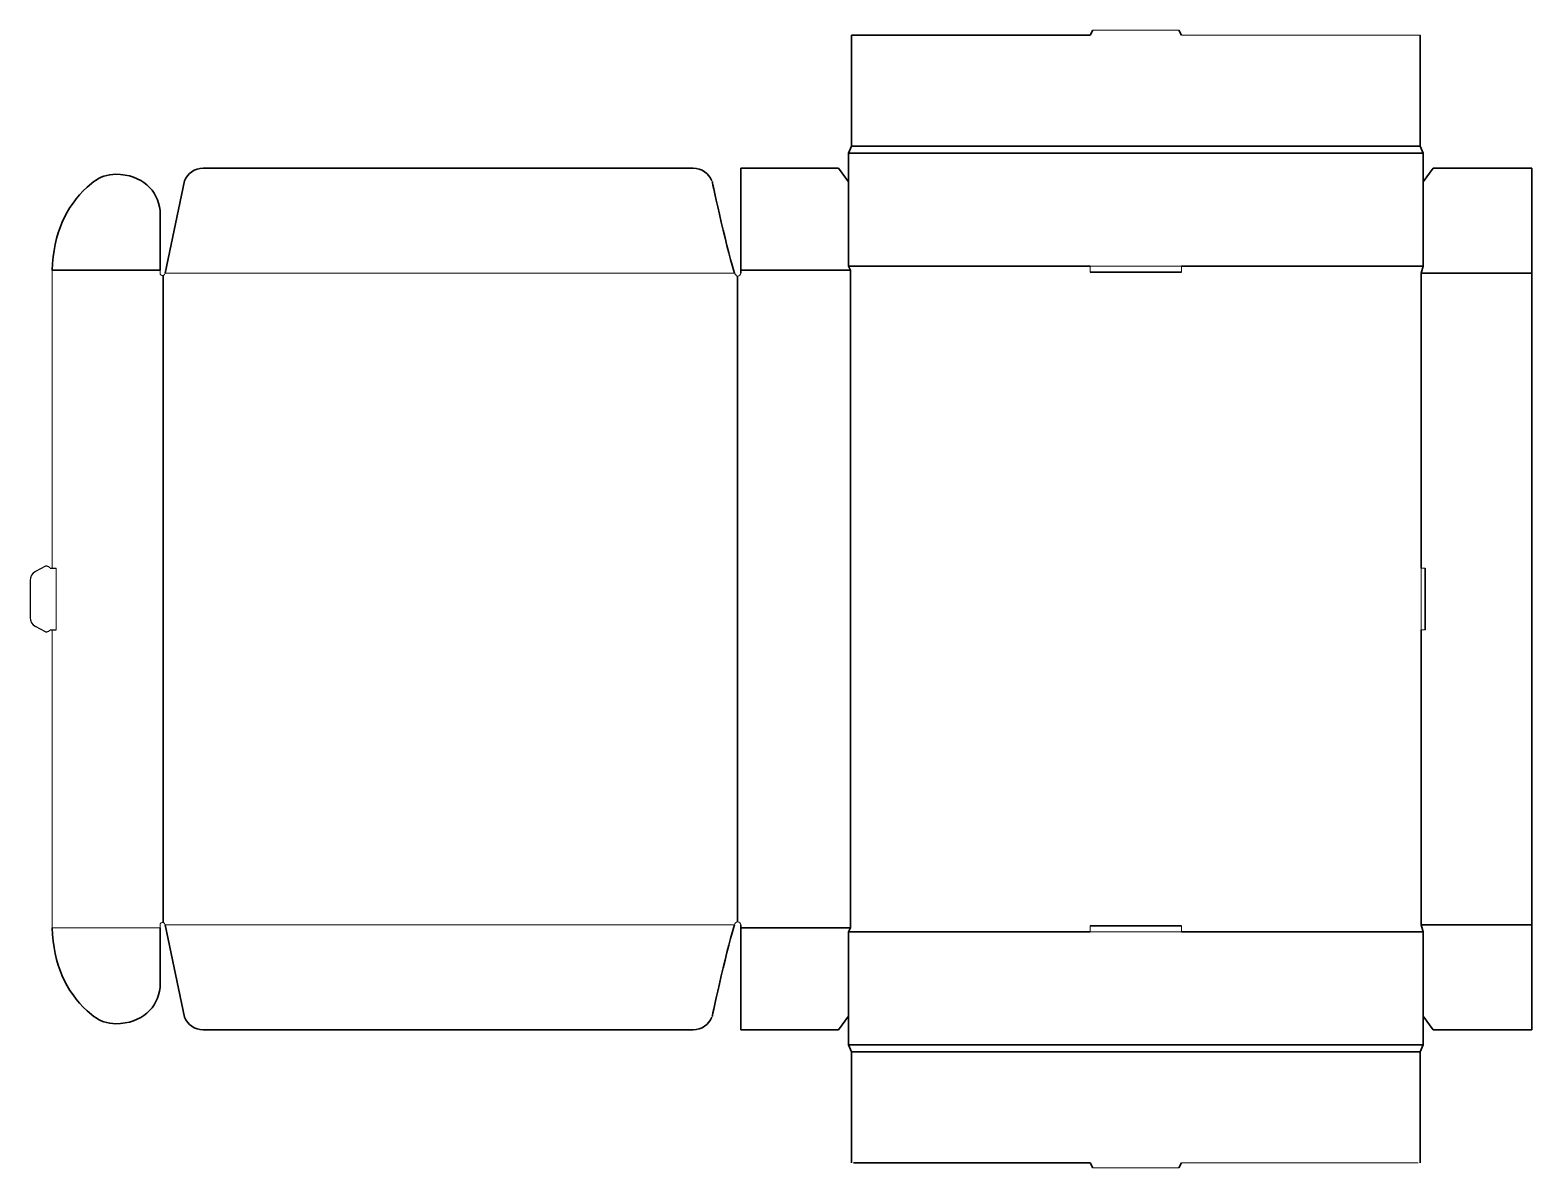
# Model space of a CAD drawing. Extents: x 3046 to 3791, y 956 to 1520.
import ezdxf

# ---------------------------------------------------------------- set-up
doc = ezdxf.new("R2010")
doc.units = 0
doc.header["$MEASUREMENT"] = 0
doc.layers.add('CREASE', color=3, linetype='Continuous')
doc.layers.add('CUT', color=7, linetype='Continuous')

msp = doc.modelspace()

# ---------------------------------------------------------------- linework, layer by layer
at = {"linetype": 'Continuous', "lineweight": 0}
for p, q in [((3573, 1519.82), (3615.75, 1519.82)), ((3617, 1517.32), (3735.38, 1517.32)), ((3056.88, 1253.06), (3056.88, 1400.82)), ((3110.38, 1400.82), (3110.38, 1399.32)), ((3571.75, 1402.82), (3617, 1402.82)), ((3571.75, 1402.82), (3571.75, 1399.82)), ((3617, 1402.82), (3617, 1399.82)), ((3735.88, 1253.06), (3735.88, 1222.54)), ((3737.88, 1253.06), (3735.88, 1253.06)), ((3056.88, 1074.78), (3056.88, 1222.54)), ((3737.88, 1222.54), (3735.88, 1222.54)), ((3110.38, 1074.78), (3110.38, 1076.28)), ((3571.75, 1072.78), (3571.75, 1075.78)), ((3617, 1072.78), (3617, 1075.78)), ((3571.75, 1072.78), (3617, 1072.78)), ((3573, 955.78), (3615.75, 955.78)), ((3617, 958.28), (3734.38, 958.28))]:
    msp.add_line(p, q, dxfattribs=at)
at = {"color": 3, "linetype": 'Continuous', "lineweight": 0}
for p, q in [((3112.86, 1399.32), (3395.36, 1399.32)), ((3058.88, 1253.06), (3058.88, 1222.54)), ((3056.88, 1074.78), (3110.38, 1074.78)), ((3112.86, 1076.28), (3395.36, 1076.28))]:
    msp.add_line(p, q, dxfattribs=at)
at = {"linetype": 'Continuous', "lineweight": 0}
for centre, radius, start, end in [((3111.62, 1399.32), 1.24, 180, 282.03463), ((3110.96, 1399.85), 1.97, 297.65066, 344.38397), ((3397.82, 1400.3), 2.66, 201.69134, 249.10837), ((3396.87, 1399.33), 1.51, 270.39981, 359.6001), ((3111.62, 1076.28), 1.24, 77.96537, 180), ((3110.96, 1075.75), 1.97, 15.61603, 62.34934), ((3397.23, 1075.9), 1.91, 100.63394, 168.56634), ((3396.87, 1076.27), 1.51, 0.3999, 89.60019)]:
    msp.add_arc(centre, radius, start, end, dxfattribs=at)
at = {"layer": 'CREASE', "color": 3, "linetype": 'Continuous', "lineweight": 35}
for p, q in [((3735.38, 1462.32), (3453.38, 1462.32)), ((3736.88, 1458.82), (3451.88, 1458.82)), ((3110.38, 1400.82), (3056.88, 1400.82)), ((3398.38, 1400.82), (3452.88, 1400.82)), ((3451.88, 1402.82), (3571.75, 1402.82)), ((3452.88, 1074.78), (3452.88, 1400.82)), ((3617, 1402.82), (3736.88, 1402.82)), ((3111.88, 1077.49), (3111.88, 1398.11)), ((3396.88, 1077.78), (3396.88, 1397.82)), ((3735.87, 1399.32), (3735.88, 1253.06)), ((3735.88, 1399.32), (3790.88, 1399.3)), ((3736.88, 1399.32), (3790.88, 1399.3)), ((3735.88, 1222.54), (3735.88, 1076.28)), ((3398.38, 1074.78), (3452.88, 1074.78)), ((3398.82, 1074.78), (3452.88, 1074.78)), ((3735.88, 1076.28), (3790.88, 1076.3)), ((3736.88, 1076.28), (3790.88, 1076.3)), ((3451.88, 1072.78), (3571.75, 1072.78)), ((3617, 1072.78), (3736.88, 1072.78)), ((3451.88, 1016.78), (3736.88, 1016.78)), ((3735.38, 1013.28), (3453.38, 1013.28))]:
    msp.add_line(p, q, dxfattribs=at)
at = {"layer": 'CREASE', "color": 0, "linetype": 'Continuous', "lineweight": 35}
msp.add_line((3737.88, 1253.06), (3737.88, 1222.54), dxfattribs=at)
at = {"layer": 'CUT', "color": 7, "linetype": 'Continuous', "lineweight": 35}
for p, q in [((3573, 1519.82), (3571.75, 1517.32)), ((3617, 1517.32), (3615.75, 1519.82)), ((3571.75, 1517.32), (3453.38, 1517.32)), ((3453.38, 1517.32), (3453.38, 1462.32)), ((3735.38, 1462.32), (3735.38, 1517.32)), ((3453.38, 1462.32), (3451.88, 1458.82)), ((3736.88, 1458.82), (3735.38, 1462.32)), ((3451.88, 1402.82), (3451.88, 1458.82)), ((3451.88, 1458.82), (3451.88, 1402.82)), ((3736.88, 1458.82), (3736.88, 1402.82)), ((3398.38, 1451.3), (3446.88, 1451.32)), ((3398.38, 1399.32), (3398.38, 1451.3)), ((3446.88, 1451.32), (3451.88, 1444.57)), ((3741.88, 1451.32), (3736.88, 1444.57)), ((3790.88, 1451.3), (3741.88, 1451.32)), ((3790.88, 1399.3), (3790.88, 1451.3)), ((3110.38, 1400.82), (3110.38, 1430.31)), ((3451.88, 1402.82), (3452.88, 1400.82)), ((3735.88, 1399.32), (3736.88, 1402.82)), ((3571.75, 1399.82), (3617, 1399.82)), ((3790.88, 1399.3), (3790.88, 1076.3)), ((3110.38, 1074.78), (3110.38, 1045.29)), ((3398.38, 1076.28), (3398.38, 1024.3)), ((3451.88, 1072.78), (3452.88, 1074.78)), ((3571.75, 1075.78), (3617, 1075.78)), ((3735.88, 1076.28), (3736.88, 1072.78)), ((3790.88, 1076.3), (3790.88, 1024.3)), ((3451.88, 1072.78), (3451.88, 1016.78)), ((3451.88, 1016.78), (3451.88, 1072.78)), ((3736.88, 1016.78), (3736.88, 1072.78)), ((3446.88, 1024.28), (3451.88, 1031.03)), ((3741.88, 1024.28), (3736.88, 1031.03)), ((3398.38, 1024.3), (3446.88, 1024.28)), ((3790.88, 1024.3), (3741.88, 1024.28)), ((3453.38, 1013.28), (3451.88, 1016.78)), ((3453.38, 958.28), (3453.38, 1013.28)), ((3736.88, 1016.78), (3735.38, 1013.28)), ((3735.38, 1013.28), (3735.38, 958.28)), ((3571.75, 958.28), (3454.38, 958.28)), ((3573, 955.78), (3571.75, 958.28)), ((3617, 958.28), (3615.75, 955.78))]:
    msp.add_line(p, q, dxfattribs=at)
at = {"layer": 'CUT'}
for p, q in [((3053.59, 1254.02), (3048.56, 1251.4)), ((3055.88, 1253.06), (3058.88, 1253.06)), ((3045.88, 1246.97), (3045.88, 1228.63)), ((3053.59, 1221.58), (3048.56, 1224.2)), ((3055.88, 1222.54), (3058.88, 1222.54))]:
    msp.add_line(p, q, dxfattribs=at)
for centre, radius, start, end in [((3054.1, 1252.09), 2, 37.56859, 104.68686), ((3050.88, 1246.97), 5, 117.53219, 180), ((3050.88, 1228.63), 5, 180, 242.46781), ((3054.1, 1223.51), 2, 255.31314, 322.43141)]:
    msp.add_arc(centre, radius, start, end, dxfattribs=at)
at = {"layer": 'CUT', "color": 7, "linetype": 'Continuous', "lineweight": 35}
for points in [[(3110.38, 1430.31), (3109.38, 1440.25), (3101.32, 1448.31), (3088.38, 1448.31), (3084.3, 1448.31), (3080.54, 1446.96), (3077.52, 1444.67)], [(3110.38, 1045.29), (3109.38, 1035.35), (3101.32, 1027.29), (3088.38, 1027.29), (3084.3, 1027.29), (3080.54, 1028.64), (3077.52, 1030.93)]]:
    msp.add_open_spline(points, degree=3, knots=[0, 0, 0, 0, 0.5, 0.5, 0.5, 1, 1, 1, 1], dxfattribs=at)
for points in [[(3131.75, 1451.32), (3127.54, 1451.32), (3123.95, 1448.73), (3122.47, 1445.06)], [(3374.81, 1451.32), (3374.81, 1451.32), (3131.75, 1451.32), (3131.75, 1451.32)], [(3370.05, 1451.32), (3370.05, 1451.32), (3369.64, 1451.32), (3369.64, 1451.32)], [(3384.09, 1445.05), (3382.61, 1448.73), (3379.01, 1451.32), (3374.81, 1451.32)], [(3074.18, 1441.87), (3063.85, 1432.46), (3057.38, 1418.89), (3056.88, 1400.82)], [(3077.52, 1444.67), (3077.52, 1444.67), (3074.18, 1441.87), (3074.18, 1441.87)], [(3122.47, 1445.06), (3122.47, 1445.06), (3112.86, 1399.32), (3112.86, 1399.32)], [(3395.36, 1399.32), (3392.61, 1406.39), (3384.23, 1444.67), (3384.23, 1444.67)], [(3074.18, 1033.73), (3063.85, 1043.14), (3057.38, 1056.71), (3056.88, 1074.78)], [(3122.47, 1030.54), (3122.47, 1030.54), (3112.86, 1076.28), (3112.86, 1076.28)], [(3395.36, 1076.28), (3392.61, 1069.21), (3384.23, 1030.93), (3384.23, 1030.93)], [(3077.52, 1030.93), (3077.52, 1030.93), (3074.18, 1033.73), (3074.18, 1033.73)], [(3131.75, 1024.28), (3127.54, 1024.28), (3123.95, 1026.87), (3122.47, 1030.54)], [(3384.09, 1030.54), (3382.61, 1026.87), (3379.01, 1024.28), (3374.81, 1024.28)], [(3374.81, 1024.28), (3374.81, 1024.28), (3131.75, 1024.28), (3131.75, 1024.28)], [(3370.05, 1024.28), (3370.05, 1024.28), (3369.64, 1024.28), (3369.64, 1024.28)]]:
    msp.add_open_spline(points, degree=3, dxfattribs=at)

doc.saveas('drawing.dxf')
